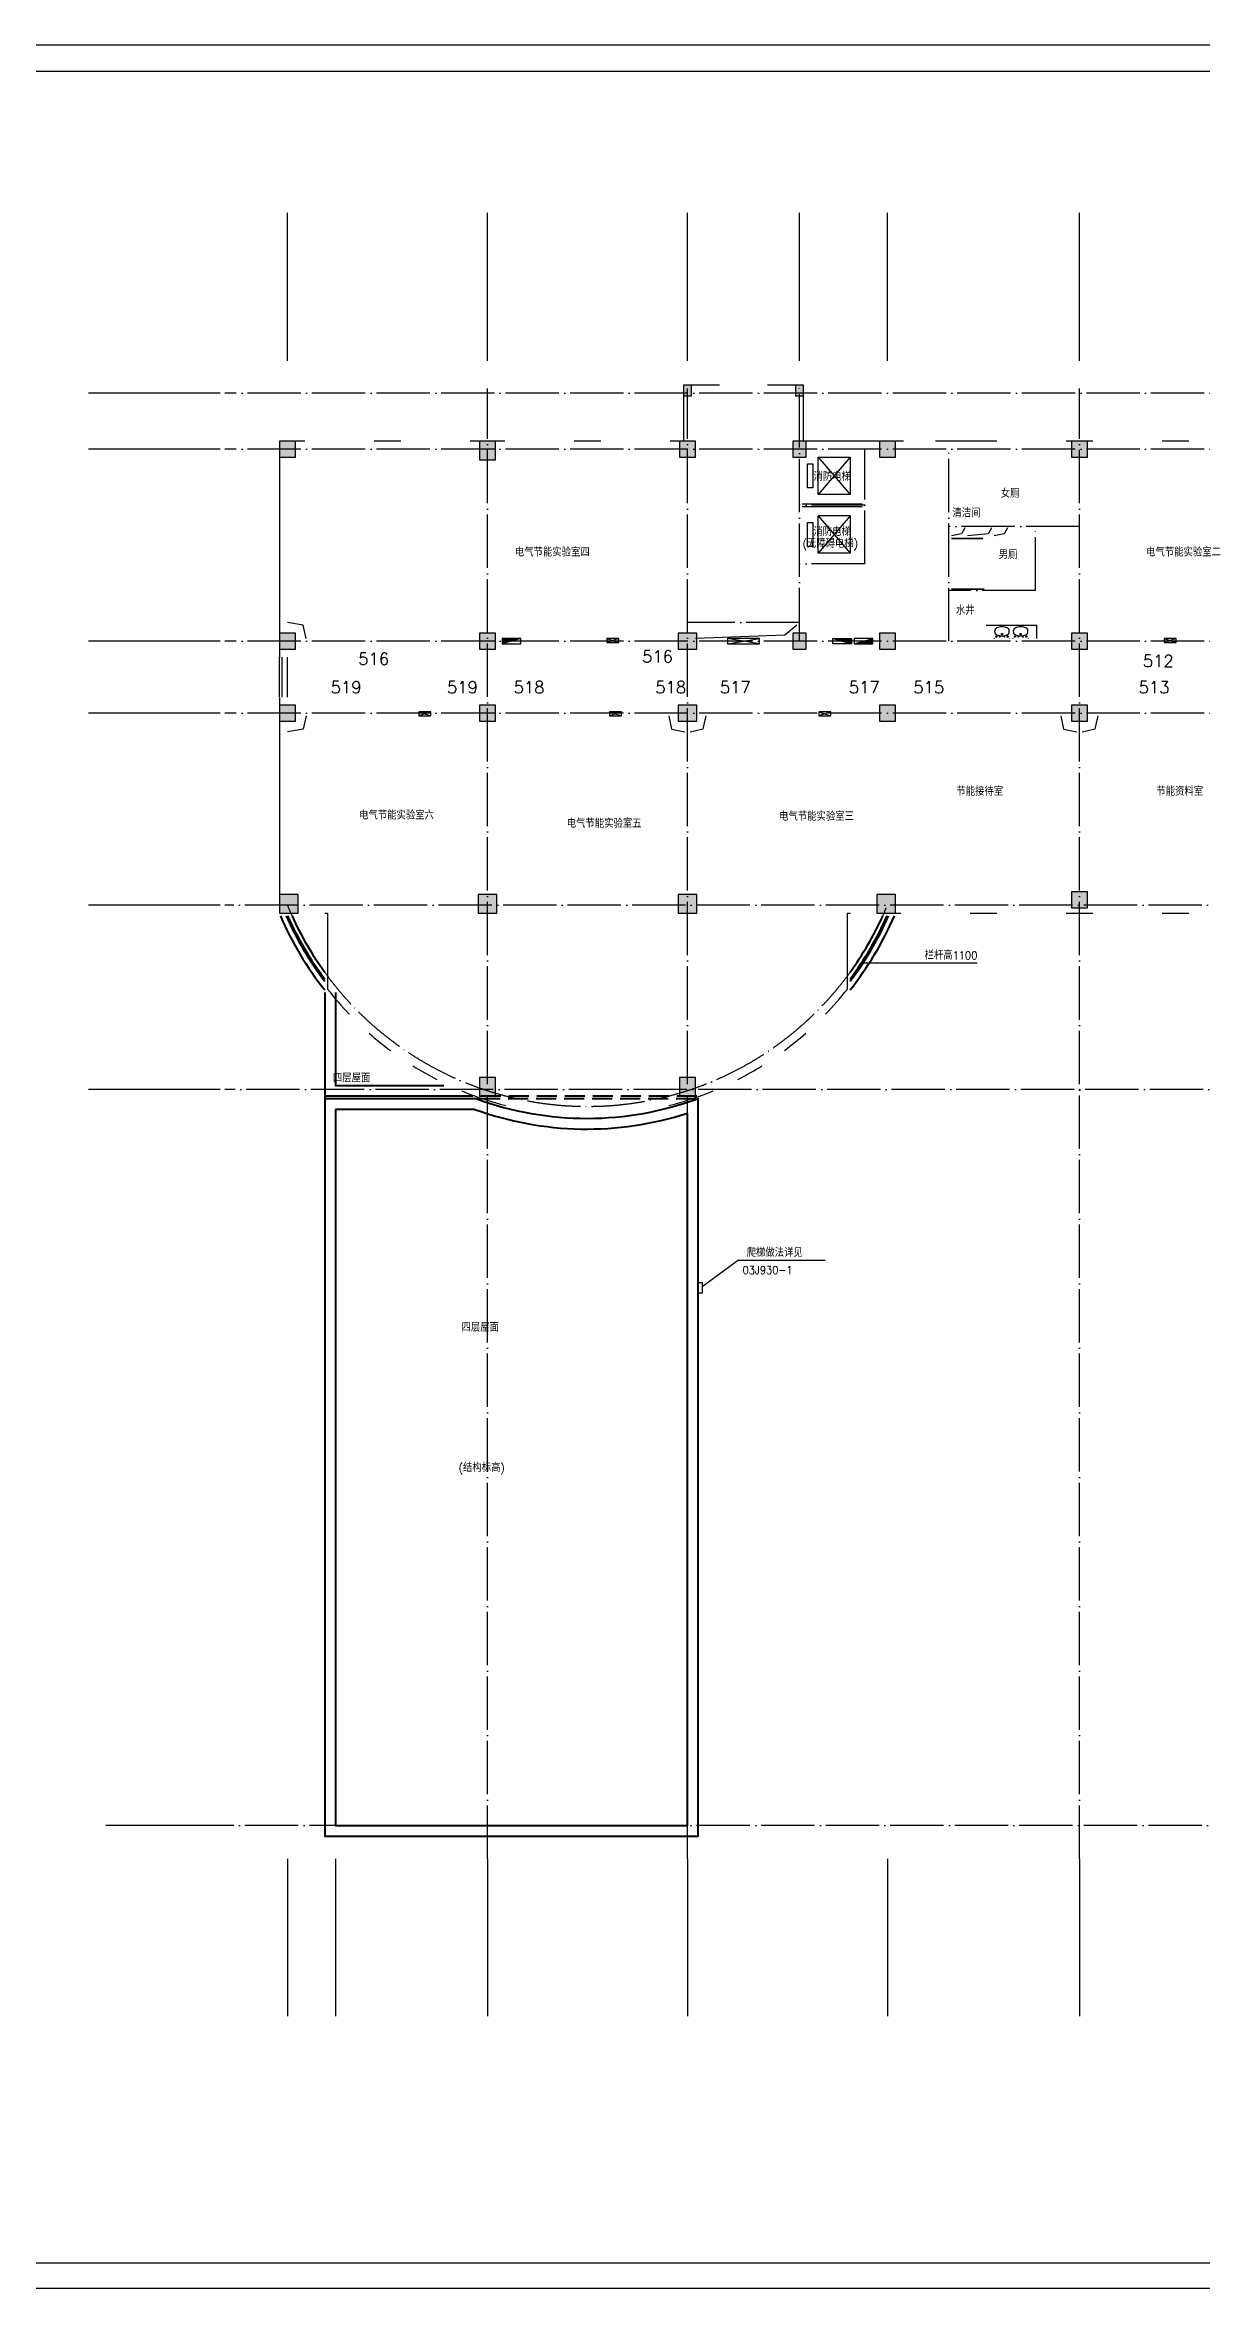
# Model space of a CAD drawing. Extents: x 356363 to 889308, y -1213508 to 149044.
# Drawn here: x 414648 to 458012, y -422041 to -337941 of the extents above; entities that cross this region are included whole.
import ezdxf

# ---------------------------------------------------------------- set-up
doc = ezdxf.new("R2010")
doc.units = 0
doc.header["$LTSCALE"] = 1000
doc.header["$MEASUREMENT"] = 0
doc.linetypes.add('DASH', pattern=[0.35, 0.25, -0.1])
doc.linetypes.add('DOTE', pattern=[2.42, 2, -0.2, 0.02, -0.2])
doc.layers.get('0').update_dxf_attribs({"linetype": 'CONTINUOUS'})
for name, color, linetype in [('AXIS', 3, 'CONTINUOUS'), ('COLUMN', 7, 'CONTINUOUS'), ('DOTE', 1, 'CONTINUOUS'), ('EQUIP_消防', 7, 'CONTINUOUS'), ('JIAJU', 3, 'CONTINUOUS'), ('STAIR', 2, 'CONTINUOUS'), ('WINDOW', 2, 'CONTINUOUS'), ('保温', 2, 'CONTINUOUS'), ('填充', 9, 'CONTINUOUS'), ('柱子', 7, 'CONTINUOUS'), ('洞口', 6, 'CONTINUOUS'), ('电洞', 32, 'CONTINUOUS')]:
    doc.layers.add(name, color=color, linetype=linetype)
doc.layers.add('WALL', color=4, linetype='CONTINUOUS', lineweight=40)
doc.styles.get("Standard").update_dxf_attribs({"font": 'romans.shx', "height": 450, "bigfont": 'z.shx'})

# ---------------------------------------------------------------- blocks, each defined once
blk = doc.blocks.new('tk0')
at = {"color": 243}
for p, q in [((0, 84100), (118900, 84100)), ((0, 0), (118900, 0)), ((34800, 0), (118900, 0)), ((44600, 0), (118900, 0))]:
    blk.add_line(p, q, dxfattribs=at)
at = {"color": 244}
for p, q in [((117900, 83100), (2500, 83100)), ((2500, 950), (117900, 950)), ((37300, 950), (117900, 950)), ((47100, 950), (117900, 950))]:
    blk.add_line(p, q, dxfattribs=at)
blk = doc.blocks.new('M_E11')
for p, q in [((-280, -10), (-280, 0)), ((280, 0), (280, -10)), ((-251, -189), (-251, -186)), ((-248, -183), (-250, -185))]:
    blk.add_line(p, q)
at = {"const_width": 1.5}
for points in [[(-280, 0), (280, 0)], [(-326, -200), (-280, -5)], [(326, -204), (280, -5)]]:
    blk.add_lwpolyline(points, dxfattribs=at)
for points in [[(-326, -200, 0.008223), (-326, -204, 0.149285)], [(-326, -266, 0.149285), (-304, -337, 0.107079), (-231, -408, 0.075625), (-131, -450, 0.062436), (-1, -467, 0.062436), (130, -452, 0.075625), (230, -410, 0.107079), (304, -339, 0.149285), (326, -268, 0.005205), (326, -266, 0.086596)]]:
    blk.add_lwpolyline(points, format="xyb", dxfattribs=at)
at = {"const_width": 1.5, "flags": 128}
for points in [[(-326, -204), (-326, -268)], [(326, -204), (326, -268)]]:
    blk.add_lwpolyline(points, dxfattribs=at)
at = {"flags": 128}
for points in [[(-253, -188, 0.172546), (-250, -358, 0.726395)], [(253, -188, -0.172546), (250, -358, -0.726395)]]:
    blk.add_lwpolyline(points, format="xyb", dxfattribs=at)
for points in [[(253, -188, 0.098208), (193, -141, 0.066287), (110, -111, 0.052428), (0, -100, 0.052428), (-110, -111, 0.066287), (-193, -141, 0.093876), (-251, -186, 0.171377)], [(-250, -358, 0.091341), (-193, -401, 0.066287), (-110, -431, 0.052428), (0, -442, 0.052428), (110, -431, 0.066287), (193, -401, 0.091756), (250, -358, 0.171377)]]:
    blk.add_lwpolyline(points, format="xyb")
for centre, radius in [((-210, -75), 24), ((-210, -75), 24), ((-210, -75), 24), ((-90, -65), 10), ((0, -170), 25), ((0, -170), 15), ((90, -65), 10), ((210, -75), 24)]:
    blk.add_circle(centre, radius)
blk.add_arc((-250, -186), 1, 131.32236, 180)
at = {"width": 0.8, "flags": 9}
for tag in ['XSIZE', 'YSIZE']:
    blk.add_attdef(tag, (0, 0), '', height=0.5, dxfattribs=at)
blk = doc.blocks.new('gdfgdjjjhhh')
at = {"layer": '洞口'}
for p, q in [((0, 0), (1200, 200)), ((1200, 0), (0, 200))]:
    blk.add_line(p, q, dxfattribs=at)
blk.add_lwpolyline([(0, 0), (1200, 0), (1200, 200), (0, 200)], close=True, dxfattribs=at)
blk = doc.blocks.new('$TwtSys$00000434')
for p, q in [((-0.5, 0.5), (-0.5, -0.5)), ((-0.5, -0.5), (0.5, 0.5)), ((0.5, 0.5), (-0.5, 0.5)), ((0.5, -0.5), (0.5, 0.5)), ((-0.5, -0.5), (0.5, -0.5))]:
    blk.add_line(p, q)
blk.add_solid([(0.5, -0.5), (0.5, 0.5), (-0.5, -0.5)])
blk = doc.blocks.new('dfsfsfhh')
at = {"layer": '电洞'}
for p, q in [((-225, 0), (225, 150)), ((225, 0), (-225, 150))]:
    blk.add_line(p, q, dxfattribs=at)
blk.add_lwpolyline([(-225, 0), (225, 0), (225, 150), (-225, 150)], close=True, dxfattribs=at)

msp = doc.modelspace()

# ---------------------------------------------------------------- hatches: boundary and pattern name
at = {"layer": '填充'}
h = msp.add_hatch(color=256, dxfattribs=at)
h.paths.add_polyline_path([(424145, -370499), (424145, -369799), (423445, -369799), (423445, -370499)])
h.paths.add_polyline_path([(424045, -363299), (424045, -362699), (423445, -362699), (423445, -363299)])
h.paths.add_polyline_path([(424045, -360599), (424045, -359999), (423445, -359999), (423445, -360599)])
h.paths.add_polyline_path([(424045, -353399), (424045, -352799), (423445, -352799), (423445, -353399)])
h.paths.add_polyline_path([(431545, -377349), (431545, -376649), (430945, -376649), (430945, -377349)])
h.paths.add_polyline_path([(431595, -370499), (431595, -369799), (430895, -369799), (430895, -370499)])
h.paths.add_polyline_path([(431545, -363299), (431545, -362699), (430945, -362699), (430945, -363299)])
h.paths.add_polyline_path([(431545, -360599), (431545, -359999), (430945, -359999), (430945, -360599)])
h.paths.add_polyline_path([(431545, -353499), (431545, -352799), (430945, -352799), (430945, -353499)])
h.paths.add_polyline_path([(439045, -377349), (439045, -376649), (438445, -376649), (438445, -377349)])
h.paths.add_polyline_path([(439095, -370499), (439095, -369799), (438395, -369799), (438395, -370499)])
h.paths.add_polyline_path([(439095, -363299), (439095, -362699), (438395, -362699), (438395, -363299)])
h.paths.add_polyline_path([(439095, -360599), (439095, -359999), (438395, -359999), (438395, -360599)])
h.paths.add_polyline_path([(439045, -353399), (439045, -352799), (438445, -352799), (438445, -353399)])
h.paths.add_polyline_path([(438895, -351099), (438895, -350699), (438595, -350699), (438595, -351099)])
h.paths.add_polyline_path([(443195, -360599), (443195, -359999), (442695, -359999), (442695, -360599)])
h.paths.add_polyline_path([(443195, -353399), (443195, -352799), (442695, -352799), (442695, -353399)])
h.paths.add_polyline_path([(443095, -351099), (443095, -350699), (442795, -350699), (442795, -351099)])
h.paths.add_polyline_path([(446545, -370499), (446545, -369799), (445845, -369799), (445845, -370499)])
h.paths.add_polyline_path([(446545, -363299), (446545, -362699), (445945, -362699), (445945, -363299)])
h.paths.add_polyline_path([(446545, -360599), (446545, -359999), (445945, -359999), (445945, -360599)])
h.paths.add_polyline_path([(446545, -353399), (446545, -352799), (445945, -352799), (445945, -353399)])
h.paths.add_polyline_path([(453745, -370299), (453745, -369699), (453145, -369699), (453145, -370299)])
h.paths.add_polyline_path([(453745, -363299), (453745, -362699), (453145, -362699), (453145, -363299)])
h.paths.add_polyline_path([(453745, -360599), (453745, -359999), (453145, -359999), (453145, -360599)])
h.paths.add_polyline_path([(453745, -353399), (453745, -352799), (453145, -352799), (453145, -353399)])
h.paths.add_polyline_path([(460945, -370299), (460945, -369699), (460345, -369699), (460345, -370299)])
h.paths.add_polyline_path([(460945, -363299), (460945, -362699), (460345, -362699), (460345, -363299)])
h.paths.add_polyline_path([(460945, -360599), (460945, -359999), (460345, -359999), (460345, -360599)])
h.paths.add_polyline_path([(460945, -353399), (460945, -352799), (460345, -352799), (460345, -353399)])
h.paths.add_polyline_path([(468145, -370499), (468145, -369899), (467545, -369899), (467545, -370499)])
h.paths.add_polyline_path([(468145, -363299), (468145, -362699), (467545, -362699), (467545, -363299)])
h.paths.add_polyline_path([(468145, -360599), (468145, -359999), (467545, -359999), (467545, -360599)])
h.paths.add_polyline_path([(468145, -353399), (468145, -352799), (467545, -352799), (467545, -353399)])
h.paths.add_polyline_path([(475345, -370499), (475345, -369899), (474745, -369899), (474745, -370499)])
h.paths.add_polyline_path([(475345, -363299), (475345, -362699), (474745, -362699), (474745, -363299)])
h.paths.add_polyline_path([(475345, -360599), (475345, -359999), (474745, -359999), (474745, -360599)])
h.paths.add_polyline_path([(475345, -353399), (475345, -352799), (474745, -352799), (474745, -353399)])
h.paths.add_polyline_path([(478295, -360599), (478295, -359999), (477795, -359999), (477795, -360599)])
h.paths.add_polyline_path([(478295, -353399), (478295, -352799), (477795, -352799), (477795, -353399)])
h.paths.add_polyline_path([(478195, -351099), (478195, -350699), (477895, -350699), (477895, -351099)])
h.paths.add_polyline_path([(482545, -370499), (482545, -369899), (481945, -369899), (481945, -370499)])
h.paths.add_polyline_path([(482545, -363299), (482545, -362699), (481945, -362699), (481945, -363299)])
h.paths.add_polyline_path([(482545, -360599), (482545, -359999), (481945, -359999), (481945, -360599)])
h.paths.add_polyline_path([(482545, -353399), (482545, -352799), (481945, -352799), (481945, -353399)])
h.paths.add_polyline_path([(482395, -351099), (482395, -350699), (482095, -350699), (482095, -351099)])
h.paths.add_polyline_path([(489745, -370499), (489745, -369899), (489145, -369899), (489145, -370499)])
h.paths.add_polyline_path([(489745, -363299), (489745, -362699), (489145, -362699), (489145, -363299)])
h.paths.add_polyline_path([(489745, -360599), (489745, -359999), (489145, -359999), (489145, -360599)])
h.paths.add_polyline_path([(489745, -353399), (489745, -352799), (489145, -352799), (489145, -353399)])
h.paths.add_polyline_path([(496945, -370499), (496945, -369899), (496345, -369899), (496345, -370499)])
h.paths.add_polyline_path([(496945, -363299), (496945, -362699), (496345, -362699), (496345, -363299)])
h.paths.add_polyline_path([(496945, -360599), (496945, -359999), (496345, -359999), (496345, -360599)])
h.paths.add_polyline_path([(496945, -353399), (496945, -352799), (496345, -352799), (496345, -353399)])

# ---------------------------------------------------------------- linework, layer by layer
for p, q in [((424337, -359697), (423745, -359599)), ((424445, -360199), (424337, -359697)), ((424445, -363099), (424337, -363600)), ((438045, -363099), (438144, -363593)), ((439334, -363583), (439445, -363099)), ((452745, -363099), (452844, -363593)), ((454034, -363583), (454145, -363099)), ((424337, -363600), (423745, -363699)), ((438144, -363593), (438645, -363699)), ((438845, -363699), (439334, -363583)), ((452844, -363593), (453345, -363699)), ((453545, -363699), (454034, -363583)), ((445257, -372352), (449606, -372352)), ((440666, -383503), (439295, -384507)), ((440666, -383503), (443913, -383503))]:
    msp.add_line(p, q)
at = {"layer": 'AXIS'}
for p, q in [((423745, -349792), (423745, -344241)), ((431245, -349792), (431245, -344241)), ((438745, -349792), (438745, -344241)), ((442945, -349792), (442945, -344241)), ((446245, -349792), (446245, -344241)), ((453445, -349792), (453445, -344241)), ((421218, -350999), (416289, -350999)), ((421218, -353099), (416289, -353099)), ((421218, -360299), (416289, -360299)), ((421218, -362999), (416289, -362999)), ((421218, -370199), (416289, -370199)), ((421218, -377099), (416289, -377099)), ((421392, -404699), (416931, -404699)), ((423745, -405946), (423745, -411849)), ((425545, -405946), (425545, -411849)), ((431245, -405946), (431245, -411849)), ((438745, -405946), (438745, -411849)), ((446245, -405946), (446245, -411849)), ((453445, -405946), (453445, -411849))]:
    msp.add_line(p, q, dxfattribs=at)
at = {"layer": 'DOTE', "linetype": 'DOTE'}
for p, q in [((499267, -350999), (421392, -350999)), ((431245, -405946), (431245, -350819)), ((438745, -405946), (438745, -350819)), ((442945, -360299), (442945, -350819)), ((453445, -405946), (453445, -350819)), ((499267, -353099), (421392, -353099)), ((445395, -357399), (445395, -353099)), ((448545, -360299), (448545, -353099)), ((445395, -355199), (442945, -355199)), ((453445, -355999), (448545, -355999)), ((451795, -358399), (451795, -355999)), ((445395, -357399), (442945, -357399)), ((451795, -358399), (448545, -358399)), ((442945, -359599), (438745, -359599)), ((499267, -360299), (421392, -360299)), ((499267, -362999), (421392, -362999)), ((499172, -370199), (421392, -370199)), ((501644, -377099), (421392, -377099)), ((499172, -404699), (421392, -404699))]:
    msp.add_line(p, q, dxfattribs=at)
msp.add_arc((434995, -365573), 12164, 202.35231, 337.64769, dxfattribs=at)
at = {"layer": 'JIAJU'}
for p, q in [((449820, -356449), (448645, -356449)), ((448645, -356449), (449820, -356449)), ((448645, -356449), (449820, -356449)), ((449820, -356449), (448645, -356449)), ((448645, -358349), (449870, -358349)), ((449870, -358349), (448645, -358349)), ((449945, -359699), (451845, -359699)), ((451845, -360199), (451845, -359699))]:
    msp.add_line(p, q, dxfattribs=at)
at = {"layer": 'STAIR'}
for p, q in [((443245, -353649), (443445, -353649)), ((443245, -354549), (443245, -353649)), ((443445, -353649), (443445, -354549)), ((443645, -353399), (444845, -353399)), ((443645, -354799), (443645, -353399)), ((443645, -353399), (444845, -354799)), ((444845, -353399), (443645, -354799)), ((444845, -353399), (444845, -354799)), ((443445, -354549), (443245, -354549)), ((444845, -354799), (443645, -354799)), ((443045, -355149), (445295, -355149)), ((443045, -355249), (445295, -355249)), ((443645, -356999), (443645, -355599)), ((443645, -355599), (444845, -356999)), ((444845, -355599), (443645, -356999)), ((444845, -355599), (443645, -355599)), ((444845, -355599), (444845, -356999)), ((443245, -355849), (443445, -355849)), ((443245, -356749), (443245, -355849)), ((443445, -355849), (443445, -356749)), ((449029, -356273), (448645, -356349)), ((449145, -356049), (449029, -356273)), ((450029, -356273), (449245, -356349)), ((450145, -356049), (450029, -356273)), ((450629, -356273), (450245, -356349)), ((450745, -356049), (450629, -356273)), ((443445, -356749), (443245, -356749)), ((444845, -356999), (443645, -356999)), ((442845, -359699), (442401, -360069)), ((442401, -360069), (439045, -360190)), ((439145, -384342), (439295, -384342)), ((439295, -384742), (439145, -384742)), ((439295, -384342), (439295, -384742))]:
    msp.add_line(p, q, dxfattribs=at)
at = {"layer": 'WALL', "color": 2}
for p, q in [((430697, -377349), (425145, -377349)), ((431001, -377449), (425145, -377449)), ((430774, -377849), (425545, -377849))]:
    msp.add_line(p, q, dxfattribs=at)
at = {"layer": 'WALL', "color": 2, "linetype": 'DASH', "ltscale": 3}
for p, q in [((439095, -377349), (430697, -377349)), ((439079, -377449), (431001, -377449))]:
    msp.add_line(p, q, dxfattribs=at)
at = {"layer": 'WALL', "color": 2}
for points in [[(425145, -373463), (425145, -405099), (439145, -405099), (439145, -377431)], [(425545, -373463), (425545, -376949)], [(425545, -373747), (425545, -376949), (429606, -376949)], [(425545, -377849), (425545, -404699), (438745, -404699), (438745, -377995)]]:
    msp.add_lwpolyline(points, dxfattribs=at)
for centre, radius, start, end in [((434995, -365573), 12564, 203.58007, 218.37281), ((434995, -365573), 12364, 203.98523, 217.18673), ((434995, -365573), 12314, 204.08878, 216.87899), ((434995, -365573), 12164, 204.40506, 215.92665), ((434995, -365573), 12164, 324.07335, 335.59494), ((434995, -365573), 12564, 321.62719, 336.41993), ((434995, -365573), 12364, 322.81327, 336.01477), ((434995, -365573), 12314, 323.12101, 335.91122), ((434976, -366216), 11971, 249.77614, 290.38202), ((434973, -366275), 12312, 250.06145, 287.84182)]:
    msp.add_arc(centre, radius, start, end, dxfattribs=at)
at = {"layer": 'WINDOW'}
for p, q in [((423445, -362399), (423445, -360899)), ((423545, -362399), (423545, -360899)), ((423745, -362399), (423745, -360899))]:
    msp.add_line(p, q, dxfattribs=at)
at = {"layer": '保温'}
for points in [[(439945, -350699), (438595, -350699), (438595, -352799), (438095, -352799)], [(446845, -352799), (443095, -352799), (443095, -350699), (441745, -350699)], [(424395, -352799), (423445, -352799), (423445, -360924)], [(427995, -352799), (426995, -352799)], [(431895, -352799), (430595, -352799)], [(435495, -352799), (434495, -352799)], [(450345, -352799), (448045, -352799)], [(453945, -352799), (452945, -352799)], [(457545, -352799), (456545, -352799)], [(423445, -362424), (423445, -370499), (424045, -370499)], [(445945, -370499), (446745, -370499)], [(449345, -370499), (450345, -370499)], [(452945, -370499), (453945, -370499)], [(456545, -370499), (457545, -370499)]]:
    msp.add_lwpolyline(points, dxfattribs=at)
for points in [[(425145, -370499), (425245, -370499), (425245, -373338, 0.025342), (426067, -374285)], [(443923, -374285, 0.025342), (444745, -373338), (444745, -370499), (444845, -370499)], [(426808, -374994, 0.020725), (427605, -375640)], [(442385, -375640, 0.020725), (443182, -374994)], [(428454, -376218, 0.020745), (429348, -376724)], [(440642, -376724, 0.020745), (441536, -376218)], [(430281, -377154, 0.035323), (431940, -377704)], [(438048, -377704, 0.03537), (439709, -377154)]]:
    msp.add_lwpolyline(points, format="xyb", dxfattribs=at)
at = {"layer": '柱子'}
for points in [[(438895, -351099), (438895, -350699), (438595, -350699), (438595, -351099)], [(443095, -351099), (443095, -350699), (442795, -350699), (442795, -351099)], [(424045, -353399), (424045, -352799), (423445, -352799), (423445, -353399)], [(431545, -353499), (431545, -352799), (430945, -352799), (430945, -353499)], [(439045, -353399), (439045, -352799), (438445, -352799), (438445, -353399)], [(443195, -353399), (443195, -352799), (442695, -352799), (442695, -353399)], [(446545, -353399), (446545, -352799), (445945, -352799), (445945, -353399)], [(453745, -353399), (453745, -352799), (453145, -352799), (453145, -353399)], [(424045, -360599), (424045, -359999), (423445, -359999), (423445, -360599)], [(431545, -360599), (431545, -359999), (430945, -359999), (430945, -360599)], [(439095, -360599), (439095, -359999), (438395, -359999), (438395, -360599)], [(443195, -360599), (443195, -359999), (442695, -359999), (442695, -360599)], [(446545, -360599), (446545, -359999), (445945, -359999), (445945, -360599)], [(453745, -360599), (453745, -359999), (453145, -359999), (453145, -360599)], [(424045, -363299), (424045, -362699), (423445, -362699), (423445, -363299)], [(431545, -363299), (431545, -362699), (430945, -362699), (430945, -363299)], [(439095, -363299), (439095, -362699), (438395, -362699), (438395, -363299)], [(446545, -363299), (446545, -362699), (445945, -362699), (445945, -363299)], [(453745, -363299), (453745, -362699), (453145, -362699), (453145, -363299)], [(424145, -370499), (424145, -369799), (423445, -369799), (423445, -370499)], [(431595, -370499), (431595, -369799), (430895, -369799), (430895, -370499)], [(439095, -370499), (439095, -369799), (438395, -369799), (438395, -370499)], [(446545, -370499), (446545, -369799), (445845, -369799), (445845, -370499)], [(453745, -370299), (453745, -369699), (453145, -369699), (453145, -370299)], [(431545, -377349), (431545, -376649), (430945, -376649), (430945, -377349)], [(439045, -377349), (439045, -376649), (438445, -376649), (438445, -377349)]]:
    msp.add_lwpolyline(points, close=True, dxfattribs=at)

# ---------------------------------------------------------------- block references
at = {"layer": 'COLUMN'}
msp.add_blockref('tk0', (398541, -422041), dxfattribs=at)
at = {"layer": 'EQUIP_消防', "yscale": 200, "zscale": 700}
for p, xscale, rotation in [((432145, -360299), 700, 180.0000000000953), ((444545, -360299), -700, 180.0000000000238)]:
    msp.add_blockref('$TwtSys$00000434', p, dxfattribs=dict(at, xscale=xscale, rotation=rotation))
at = {"layer": 'EQUIP_消防', "xscale": 700, "yscale": 200, "zscale": 700}
msp.add_blockref('$TwtSys$00000434', (445345, -360299), dxfattribs=at)
at = {"layer": 'JIAJU', "rotation": 180}
for p in [(450545, -360199), (451245, -360199)]:
    msp.add_blockref('M_E11', p, dxfattribs=at)
at = {"layer": '洞口'}
msp.add_blockref('gdfgdjjjhhh', (440245, -360399), dxfattribs=at)
at = {"layer": '电洞', "rotation": 180}
for p in [(435945, -360199), (456845, -360199), (428895, -362949), (436045, -362949), (443895, -362949)]:
    msp.add_blockref('dfsfsfhh', p, dxfattribs=at)

# ---------------------------------------------------------------- texts
at = {"width": 0.9}
for s, p in [('消防电梯', (443475, -354282)), ('女厕', (450494, -354918)), ('清洁间', (448684, -355650)), ('(无障碍电梯)', (443065, -356794)), ('消防电梯', (443469, -356350)), ('电气节能实验室四', (432274, -357118)), ('男厕', (450417, -357214)), ('电气节能实验室二', (455945, -357118)), ('水井', (448814, -359301)), ('节能接待室', (448832, -366085)), ('节能资料室', (456332, -366085)), ('电气节能实验室六', (426433, -366978)), ('电气节能实验室五', (434220, -367288)), ('电气节能实验室三', (442185, -367022)), ('栏杆高1100', (447640, -372226)), ('四层屋面', (425450, -376828)), ('爬梯做法详见', (440966, -383377)), ('03J930-1', (440814, -384023)), ('四层屋面', (430274, -386177)), ('(结构标高)', (430168, -391439))]:
    msp.add_text(s, height=300, dxfattribs=at).set_placement(p)
at = {"layer": 'STAIR', "char_height": 450, "width": 682.9, "attachment_point": 1}
for s, insert in [('{\\C1;516}', (426400, -360732)), ('{\\C1;516}', (437047, -360648)), ('{\\C1;512}', (455826, -360811)), ('{\\C1;519}', (425368, -361801)), ('{\\C1;519}', (429731, -361801)), ('{\\C1;518}', (432229, -361801)), ('{\\C1;518}', (437543, -361801)), ('{\\C1;517}', (439963, -361801)), ('{\\C1;517}', (444801, -361801)), ('{\\C1;515}', (447220, -361801)), ('{\\C1;513}', (455667, -361801))]:
    msp.add_mtext(s, dxfattribs=dict(at, insert=insert))

doc.saveas('drawing.dxf')
